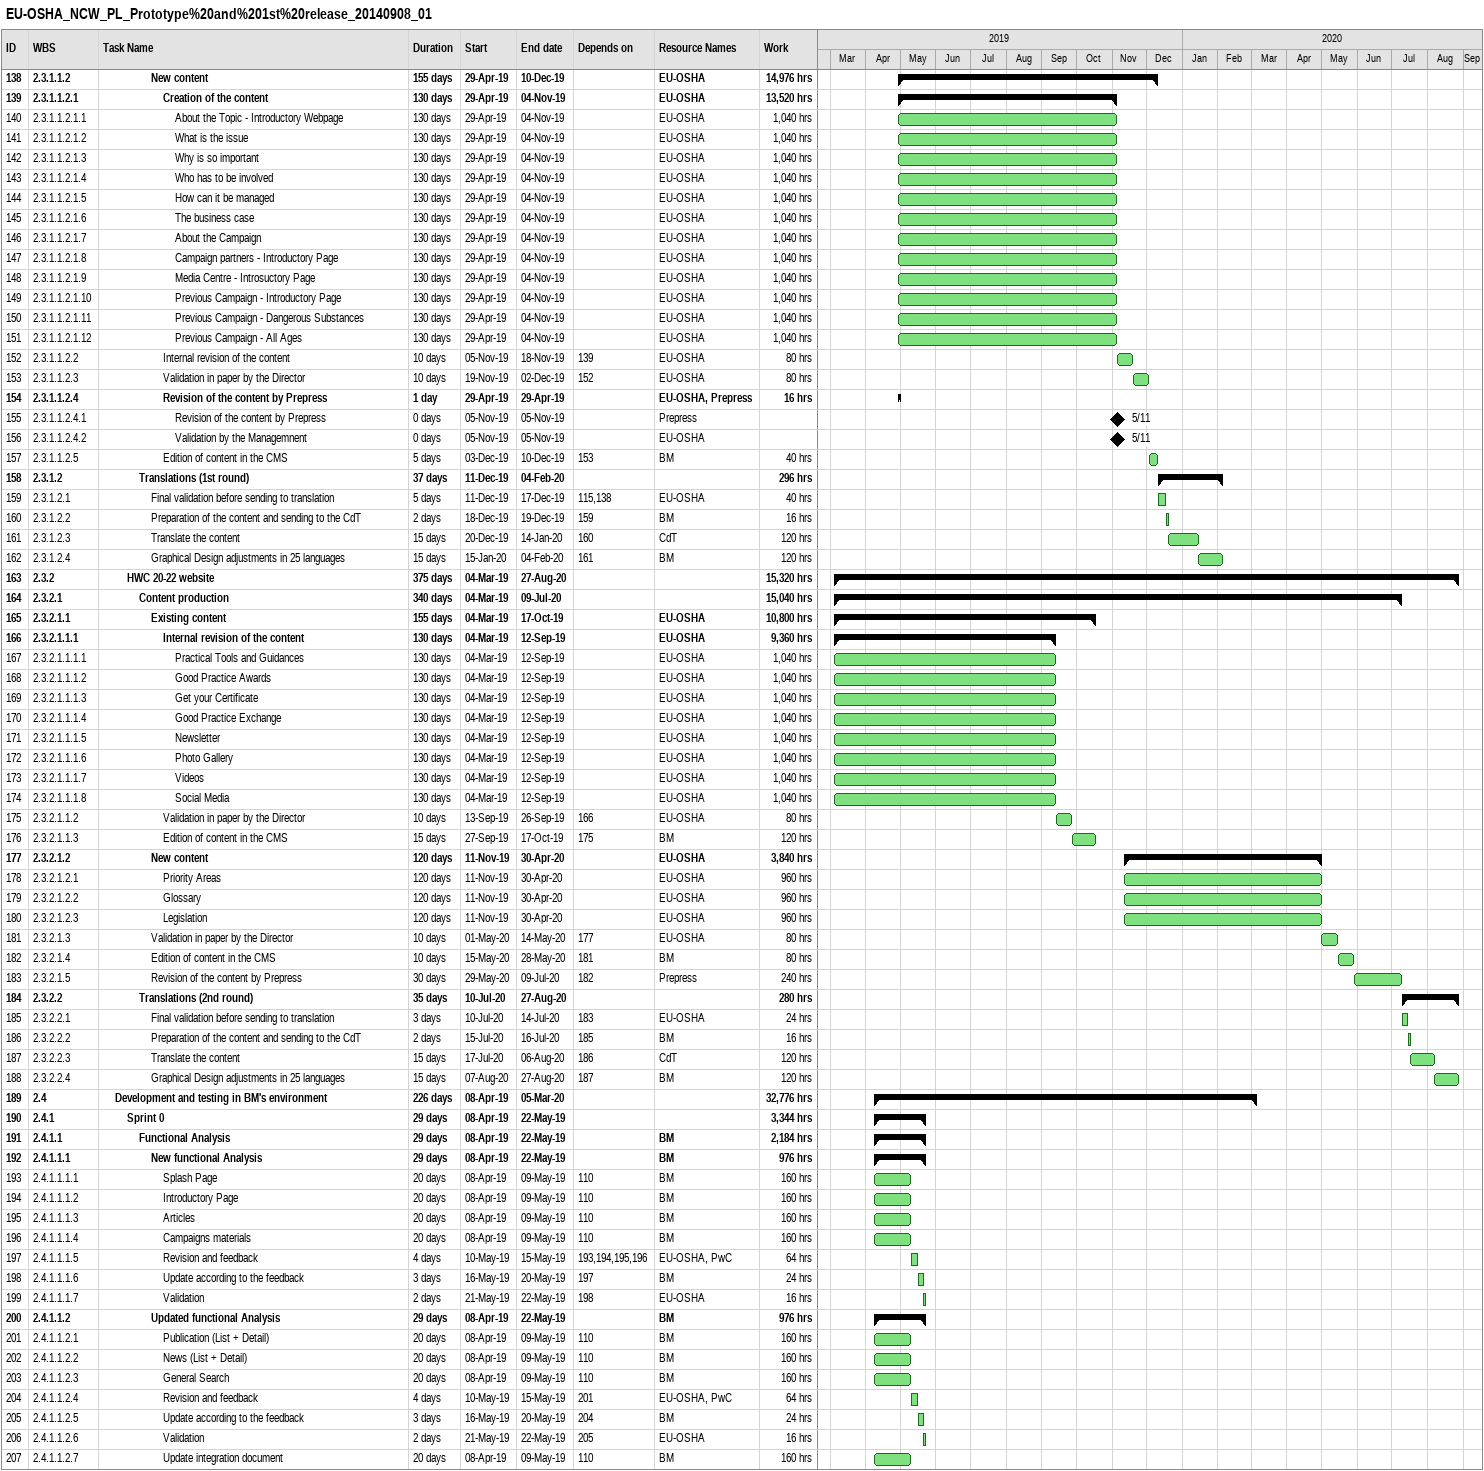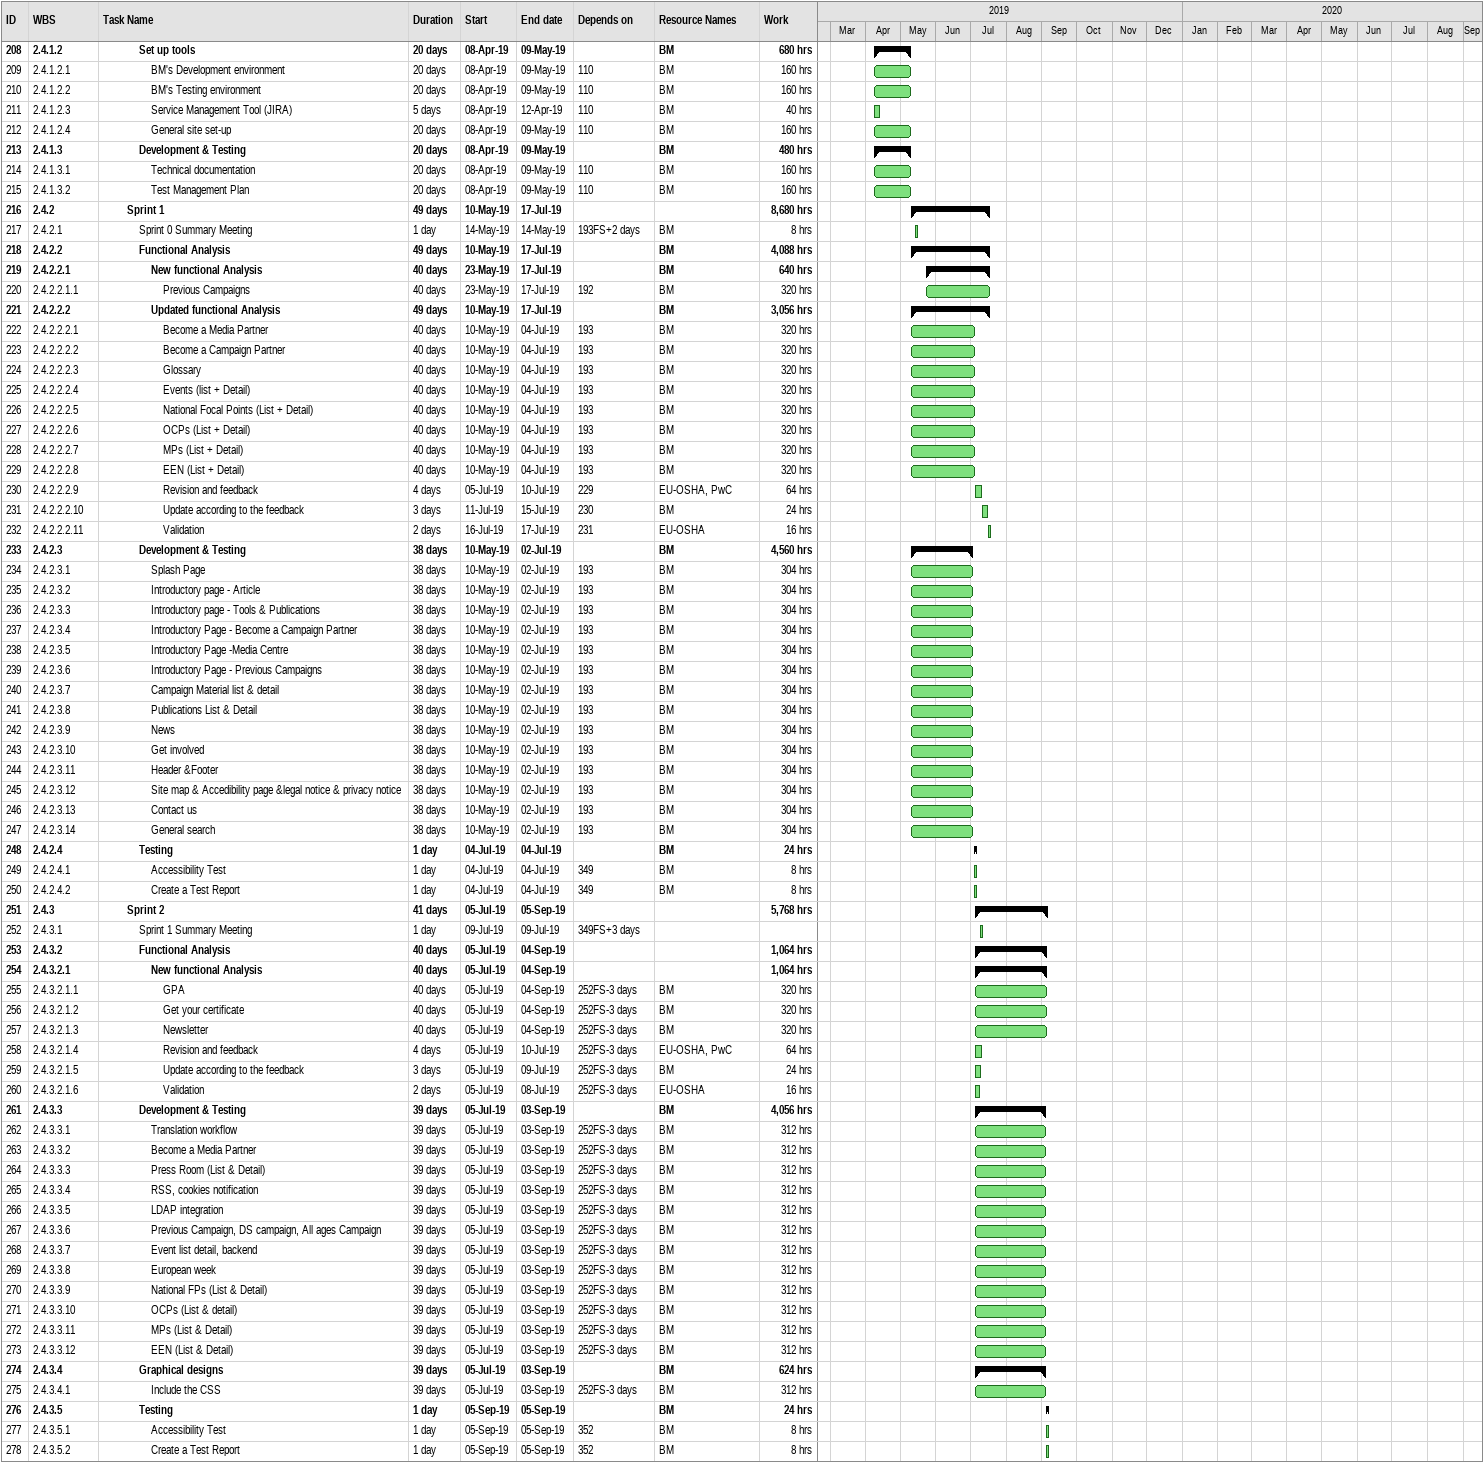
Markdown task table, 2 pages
EU-OSHA_NCW_PL_Prototype%20and%201st%20release_20140908_01

| ID | WBS | Task | Duration | Start | Finish | Predecessors | Resources | Work (h) |
|---|---|---|---|---|---|---|---|---|
| 138 | 2.3.1.1.2 | **New content** | 155d | 2019-04-29 | 2019-12-10 |  | EU-OSHA | 14976 |
| 139 | 2.3.1.1.2.1 | **Creation of the content** | 130d | 2019-04-29 | 2019-11-04 |  | EU-OSHA | 13520 |
| 140 | 2.3.1.1.2.1.1 | About the Topic - Introductory Webpage | 130d | 2019-04-29 | 2019-11-04 |  | EU-OSHA | 1040 |
| 141 | 2.3.1.1.2.1.2 | What is the issue | 130d | 2019-04-29 | 2019-11-04 |  | EU-OSHA | 1040 |
| 142 | 2.3.1.1.2.1.3 | Why is so important | 130d | 2019-04-29 | 2019-11-04 |  | EU-OSHA | 1040 |
| 143 | 2.3.1.1.2.1.4 | Who has to be involved | 130d | 2019-04-29 | 2019-11-04 |  | EU-OSHA | 1040 |
| 144 | 2.3.1.1.2.1.5 | How can it be managed | 130d | 2019-04-29 | 2019-11-04 |  | EU-OSHA | 1040 |
| 145 | 2.3.1.1.2.1.6 | The business case | 130d | 2019-04-29 | 2019-11-04 |  | EU-OSHA | 1040 |
| 146 | 2.3.1.1.2.1.7 | About the Campaign | 130d | 2019-04-29 | 2019-11-04 |  | EU-OSHA | 1040 |
| 147 | 2.3.1.1.2.1.8 | Campaign partners - Introductory Page | 130d | 2019-04-29 | 2019-11-04 |  | EU-OSHA | 1040 |
| 148 | 2.3.1.1.2.1.9 | Media Centre - Introsuctory Page | 130d | 2019-04-29 | 2019-11-04 |  | EU-OSHA | 1040 |
| 149 | 2.3.1.1.2.1.10 | Previous Campaign - Introductory Page | 130d | 2019-04-29 | 2019-11-04 |  | EU-OSHA | 1040 |
| 150 | 2.3.1.1.2.1.11 | Previous Campaign - Dangerous Substances | 130d | 2019-04-29 | 2019-11-04 |  | EU-OSHA | 1040 |
| 151 | 2.3.1.1.2.1.12 | Previous Campaign - All Ages | 130d | 2019-04-29 | 2019-11-04 |  | EU-OSHA | 1040 |
| 152 | 2.3.1.1.2.2 | Internal revision of the content | 10d | 2019-11-05 | 2019-11-18 | 139 | EU-OSHA | 80 |
| 153 | 2.3.1.1.2.3 | Validation in paper by the Director | 10d | 2019-11-19 | 2019-12-02 | 152 | EU-OSHA | 80 |
| 154 | 2.3.1.1.2.4 | **Revision of the content by Prepress** | 1d | 2019-04-29 | 2019-04-29 |  | EU-OSHA, Prepress | 16 |
| 155 | 2.3.1.1.2.4.1 | Revision of the content by Prepress | 0d | 2019-11-05 | 2019-11-05 |  | Prepress |  |
| 156 | 2.3.1.1.2.4.2 | Validation by the Managemnent | 0d | 2019-11-05 | 2019-11-05 |  | EU-OSHA |  |
| 157 | 2.3.1.1.2.5 | Edition of content in the CMS | 5d | 2019-12-03 | 2019-12-10 | 153 | BM | 40 |
| 158 | 2.3.1.2 | **Translations (1st round)** | 37d | 2019-12-11 | 2020-02-04 |  |  | 296 |
| 159 | 2.3.1.2.1 | Final validation before sending to translation | 5d | 2019-12-11 | 2019-12-17 | 115, 138 | EU-OSHA | 40 |
| 160 | 2.3.1.2.2 | Preparation of the content and sending to the CdT | 2d | 2019-12-18 | 2019-12-19 | 159 | BM | 16 |
| 161 | 2.3.1.2.3 | Translate the content | 15d | 2019-12-20 | 2020-01-14 | 160 | CdT | 120 |
| 162 | 2.3.1.2.4 | Graphical Design adjustments in 25 languages | 15d | 2020-01-15 | 2020-02-04 | 161 | BM | 120 |
| 163 | 2.3.2 | **HWC 20-22 website** | 375d | 2019-03-04 | 2020-08-27 |  |  | 15320 |
| 164 | 2.3.2.1 | **Content production** | 340d | 2019-03-04 | 2020-07-09 |  |  | 15040 |
| 165 | 2.3.2.1.1 | **Existing content** | 155d | 2019-03-04 | 2019-10-17 |  | EU-OSHA | 10800 |
| 166 | 2.3.2.1.1.1 | **Internal revision of the content** | 130d | 2019-03-04 | 2019-09-12 |  | EU-OSHA | 9360 |
| 167 | 2.3.2.1.1.1.1 | Practical Tools and Guidances | 130d | 2019-03-04 | 2019-09-12 |  | EU-OSHA | 1040 |
| 168 | 2.3.2.1.1.1.2 | Good Practice Awards | 130d | 2019-03-04 | 2019-09-12 |  | EU-OSHA | 1040 |
| 169 | 2.3.2.1.1.1.3 | Get your Certificate | 130d | 2019-03-04 | 2019-09-12 |  | EU-OSHA | 1040 |
| 170 | 2.3.2.1.1.1.4 | Good Practice Exchange | 130d | 2019-03-04 | 2019-09-12 |  | EU-OSHA | 1040 |
| 171 | 2.3.2.1.1.1.5 | Newsletter | 130d | 2019-03-04 | 2019-09-12 |  | EU-OSHA | 1040 |
| 172 | 2.3.2.1.1.1.6 | Photo Gallery | 130d | 2019-03-04 | 2019-09-12 |  | EU-OSHA | 1040 |
| 173 | 2.3.2.1.1.1.7 | Videos | 130d | 2019-03-04 | 2019-09-12 |  | EU-OSHA | 1040 |
| 174 | 2.3.2.1.1.1.8 | Social Media | 130d | 2019-03-04 | 2019-09-12 |  | EU-OSHA | 1040 |
| 175 | 2.3.2.1.1.2 | Validation in paper by the Director | 10d | 2019-09-13 | 2019-09-26 | 166 | EU-OSHA | 80 |
| 176 | 2.3.2.1.1.3 | Edition of content in the CMS | 15d | 2019-09-27 | 2019-10-17 | 175 | BM | 120 |
| 177 | 2.3.2.1.2 | **New content** | 120d | 2019-11-11 | 2020-04-30 |  | EU-OSHA | 3840 |
| 178 | 2.3.2.1.2.1 | Priority Areas | 120d | 2019-11-11 | 2020-04-30 |  | EU-OSHA | 960 |
| 179 | 2.3.2.1.2.2 | Glossary | 120d | 2019-11-11 | 2020-04-30 |  | EU-OSHA | 960 |
| 180 | 2.3.2.1.2.3 | Legislation | 120d | 2019-11-11 | 2020-04-30 |  | EU-OSHA | 960 |
| 181 | 2.3.2.1.3 | Validation in paper by the Director | 10d | 2020-05-01 | 2020-05-14 | 177 | EU-OSHA | 80 |
| 182 | 2.3.2.1.4 | Edition of content in the CMS | 10d | 2020-05-15 | 2020-05-28 | 181 | BM | 80 |
| 183 | 2.3.2.1.5 | Revision of the content by Prepress | 30d | 2020-05-29 | 2020-07-09 | 182 | Prepress | 240 |
| 184 | 2.3.2.2 | **Translations (2nd round)** | 35d | 2020-07-10 | 2020-08-27 |  |  | 280 |
| 185 | 2.3.2.2.1 | Final validation before sending to translation | 3d | 2020-07-10 | 2020-07-14 | 183 | EU-OSHA | 24 |
| 186 | 2.3.2.2.2 | Preparation of the content and sending to the CdT | 2d | 2020-07-15 | 2020-07-16 | 185 | BM | 16 |
| 187 | 2.3.2.2.3 | Translate the content | 15d | 2020-07-17 | 2020-08-06 | 186 | CdT | 120 |
| 188 | 2.3.2.2.4 | Graphical Design adjustments in 25 languages | 15d | 2020-08-07 | 2020-08-27 | 187 | BM | 120 |
| 189 | 2.4 | **Development and testing in BM's environment** | 226d | 2019-04-08 | 2020-03-05 |  |  | 32776 |
| 190 | 2.4.1 | **Sprint 0** | 29d | 2019-04-08 | 2019-05-22 |  |  | 3344 |
| 191 | 2.4.1.1 | **Functional Analysis** | 29d | 2019-04-08 | 2019-05-22 |  | BM | 2184 |
| 192 | 2.4.1.1.1 | **New functional Analysis** | 29d | 2019-04-08 | 2019-05-22 |  | BM | 976 |
| 193 | 2.4.1.1.1.1 | Splash Page | 20d | 2019-04-08 | 2019-05-09 | 110 | BM | 160 |
| 194 | 2.4.1.1.1.2 | Introductory Page | 20d | 2019-04-08 | 2019-05-09 | 110 | BM | 160 |
| 195 | 2.4.1.1.1.3 | Articles | 20d | 2019-04-08 | 2019-05-09 | 110 | BM | 160 |
| 196 | 2.4.1.1.1.4 | Campaigns materials | 20d | 2019-04-08 | 2019-05-09 | 110 | BM | 160 |
| 197 | 2.4.1.1.1.5 | Revision and feedback | 4d | 2019-05-10 | 2019-05-15 | 193, 194, 195, 196 | EU-OSHA, PwC | 64 |
| 198 | 2.4.1.1.1.6 | Update according to the feedback | 3d | 2019-05-16 | 2019-05-20 | 197 | BM | 24 |
| 199 | 2.4.1.1.1.7 | Validation | 2d | 2019-05-21 | 2019-05-22 | 198 | EU-OSHA | 16 |
| 200 | 2.4.1.1.2 | **Updated functional Analysis** | 29d | 2019-04-08 | 2019-05-22 |  | BM | 976 |
| 201 | 2.4.1.1.2.1 | Publication (List + Detail) | 20d | 2019-04-08 | 2019-05-09 | 110 | BM | 160 |
| 202 | 2.4.1.1.2.2 | News (List + Detail) | 20d | 2019-04-08 | 2019-05-09 | 110 | BM | 160 |
| 203 | 2.4.1.1.2.3 | General Search | 20d | 2019-04-08 | 2019-05-09 | 110 | BM | 160 |
| 204 | 2.4.1.1.2.4 | Revision and feedback | 4d | 2019-05-10 | 2019-05-15 | 201 | EU-OSHA, PwC | 64 |
| 205 | 2.4.1.1.2.5 | Update according to the feedback | 3d | 2019-05-16 | 2019-05-20 | 204 | BM | 24 |
| 206 | 2.4.1.1.2.6 | Validation | 2d | 2019-05-21 | 2019-05-22 | 205 | EU-OSHA | 16 |
| 207 | 2.4.1.1.2.7 | Update integration document | 20d | 2019-04-08 | 2019-05-09 | 110 | BM | 160 |
| 208 | 2.4.1.2 | **Set up tools** | 20d | 2019-04-08 | 2019-05-09 |  | BM | 680 |
| 209 | 2.4.1.2.1 | BM's Development environment | 20d | 2019-04-08 | 2019-05-09 | 110 | BM | 160 |
| 210 | 2.4.1.2.2 | BM's Testing environment | 20d | 2019-04-08 | 2019-05-09 | 110 | BM | 160 |
| 211 | 2.4.1.2.3 | Service Management Tool (JIRA) | 5d | 2019-04-08 | 2019-04-12 | 110 | BM | 40 |
| 212 | 2.4.1.2.4 | General site set-up | 20d | 2019-04-08 | 2019-05-09 | 110 | BM | 160 |
| 213 | 2.4.1.3 | **Development & Testing** | 20d | 2019-04-08 | 2019-05-09 |  | BM | 480 |
| 214 | 2.4.1.3.1 | Technical documentation | 20d | 2019-04-08 | 2019-05-09 | 110 | BM | 160 |
| 215 | 2.4.1.3.2 | Test Management Plan | 20d | 2019-04-08 | 2019-05-09 | 110 | BM | 160 |
| 216 | 2.4.2 | **Sprint 1** | 49d | 2019-05-10 | 2019-07-17 |  |  | 8680 |
| 217 | 2.4.2.1 | Sprint 0 Summary Meeting | 1d | 2019-05-14 | 2019-05-14 | 193FS+2d | BM | 8 |
| 218 | 2.4.2.2 | **Functional Analysis** | 49d | 2019-05-10 | 2019-07-17 |  | BM | 4088 |
| 219 | 2.4.2.2.1 | **New functional Analysis** | 40d | 2019-05-23 | 2019-07-17 |  | BM | 640 |
| 220 | 2.4.2.2.1.1 | Previous Campaigns | 40d | 2019-05-23 | 2019-07-17 | 192 | BM | 320 |
| 221 | 2.4.2.2.2 | **Updated functional Analysis** | 49d | 2019-05-10 | 2019-07-17 |  | BM | 3056 |
| 222 | 2.4.2.2.2.1 | Become a Media Partner | 40d | 2019-05-10 | 2019-07-04 | 193 | BM | 320 |
| 223 | 2.4.2.2.2.2 | Become a Campaign Partner | 40d | 2019-05-10 | 2019-07-04 | 193 | BM | 320 |
| 224 | 2.4.2.2.2.3 | Glossary | 40d | 2019-05-10 | 2019-07-04 | 193 | BM | 320 |
| 225 | 2.4.2.2.2.4 | Events (list + Detail) | 40d | 2019-05-10 | 2019-07-04 | 193 | BM | 320 |
| 226 | 2.4.2.2.2.5 | National Focal Points (List + Detail) | 40d | 2019-05-10 | 2019-07-04 | 193 | BM | 320 |
| 227 | 2.4.2.2.2.6 | OCPs (List + Detail) | 40d | 2019-05-10 | 2019-07-04 | 193 | BM | 320 |
| 228 | 2.4.2.2.2.7 | MPs (List + Detail) | 40d | 2019-05-10 | 2019-07-04 | 193 | BM | 320 |
| 229 | 2.4.2.2.2.8 | EEN (List + Detail) | 40d | 2019-05-10 | 2019-07-04 | 193 | BM | 320 |
| 230 | 2.4.2.2.2.9 | Revision and feedback | 4d | 2019-07-05 | 2019-07-10 | 229 | EU-OSHA, PwC | 64 |
| 231 | 2.4.2.2.2.10 | Update according to the feedback | 3d | 2019-07-11 | 2019-07-15 | 230 | BM | 24 |
| 232 | 2.4.2.2.2.11 | Validation | 2d | 2019-07-16 | 2019-07-17 | 231 | EU-OSHA | 16 |
| 233 | 2.4.2.3 | **Development & Testing** | 38d | 2019-05-10 | 2019-07-02 |  | BM | 4560 |
| 234 | 2.4.2.3.1 | Splash Page | 38d | 2019-05-10 | 2019-07-02 | 193 | BM | 304 |
| 235 | 2.4.2.3.2 | Introductory page - Article | 38d | 2019-05-10 | 2019-07-02 | 193 | BM | 304 |
| 236 | 2.4.2.3.3 | Introductory page - Tools & Publications | 38d | 2019-05-10 | 2019-07-02 | 193 | BM | 304 |
| 237 | 2.4.2.3.4 | Introductory Page - Become a Campaign Partner | 38d | 2019-05-10 | 2019-07-02 | 193 | BM | 304 |
| 238 | 2.4.2.3.5 | Introductory Page -Media Centre | 38d | 2019-05-10 | 2019-07-02 | 193 | BM | 304 |
| 239 | 2.4.2.3.6 | Introductory Page - Previous Campaigns | 38d | 2019-05-10 | 2019-07-02 | 193 | BM | 304 |
| 240 | 2.4.2.3.7 | Campaign Material list & detail | 38d | 2019-05-10 | 2019-07-02 | 193 | BM | 304 |
| 241 | 2.4.2.3.8 | Publications List & Detail | 38d | 2019-05-10 | 2019-07-02 | 193 | BM | 304 |
| 242 | 2.4.2.3.9 | News | 38d | 2019-05-10 | 2019-07-02 | 193 | BM | 304 |
| 243 | 2.4.2.3.10 | Get involved | 38d | 2019-05-10 | 2019-07-02 | 193 | BM | 304 |
| 244 | 2.4.2.3.11 | Header &Footer | 38d | 2019-05-10 | 2019-07-02 | 193 | BM | 304 |
| 245 | 2.4.2.3.12 | Site map & Accedibility page &legal notice & privacy notice | 38d | 2019-05-10 | 2019-07-02 | 193 | BM | 304 |
| 246 | 2.4.2.3.13 | Contact us | 38d | 2019-05-10 | 2019-07-02 | 193 | BM | 304 |
| 247 | 2.4.2.3.14 | General search | 38d | 2019-05-10 | 2019-07-02 | 193 | BM | 304 |
| 248 | 2.4.2.4 | **Testing** | 1d | 2019-07-04 | 2019-07-04 |  | BM | 24 |
| 249 | 2.4.2.4.1 | Accessibility Test | 1d | 2019-07-04 | 2019-07-04 | 349 | BM | 8 |
| 250 | 2.4.2.4.2 | Create a Test Report | 1d | 2019-07-04 | 2019-07-04 | 349 | BM | 8 |
| 251 | 2.4.3 | **Sprint 2** | 41d | 2019-07-05 | 2019-09-05 |  |  | 5768 |
| 252 | 2.4.3.1 | Sprint 1 Summary Meeting | 1d | 2019-07-09 | 2019-07-09 | 349FS+3d |  |  |
| 253 | 2.4.3.2 | **Functional Analysis** | 40d | 2019-07-05 | 2019-09-04 |  |  | 1064 |
| 254 | 2.4.3.2.1 | **New functional Analysis** | 40d | 2019-07-05 | 2019-09-04 |  |  | 1064 |
| 255 | 2.4.3.2.1.1 | GPA | 40d | 2019-07-05 | 2019-09-04 | 252FS-3d | BM | 320 |
| 256 | 2.4.3.2.1.2 | Get your certificate | 40d | 2019-07-05 | 2019-09-04 | 252FS-3d | BM | 320 |
| 257 | 2.4.3.2.1.3 | Newsletter | 40d | 2019-07-05 | 2019-09-04 | 252FS-3d | BM | 320 |
| 258 | 2.4.3.2.1.4 | Revision and feedback | 4d | 2019-07-05 | 2019-07-10 | 252FS-3d | EU-OSHA, PwC | 64 |
| 259 | 2.4.3.2.1.5 | Update according to the feedback | 3d | 2019-07-05 | 2019-07-09 | 252FS-3d | BM | 24 |
| 260 | 2.4.3.2.1.6 | Validation | 2d | 2019-07-05 | 2019-07-08 | 252FS-3d | EU-OSHA | 16 |
| 261 | 2.4.3.3 | **Development & Testing** | 39d | 2019-07-05 | 2019-09-03 |  | BM | 4056 |
| 262 | 2.4.3.3.1 | Translation workflow | 39d | 2019-07-05 | 2019-09-03 | 252FS-3d | BM | 312 |
| 263 | 2.4.3.3.2 | Become a Media Partner | 39d | 2019-07-05 | 2019-09-03 | 252FS-3d | BM | 312 |
| 264 | 2.4.3.3.3 | Press Room (List & Detail) | 39d | 2019-07-05 | 2019-09-03 | 252FS-3d | BM | 312 |
| 265 | 2.4.3.3.4 | RSS, cookies notification | 39d | 2019-07-05 | 2019-09-03 | 252FS-3d | BM | 312 |
| 266 | 2.4.3.3.5 | LDAP integration | 39d | 2019-07-05 | 2019-09-03 | 252FS-3d | BM | 312 |
| 267 | 2.4.3.3.6 | Previous Campaign, DS campaign, All ages Campaign | 39d | 2019-07-05 | 2019-09-03 | 252FS-3d | BM | 312 |
| 268 | 2.4.3.3.7 | Event list detail, backend | 39d | 2019-07-05 | 2019-09-03 | 252FS-3d | BM | 312 |
| 269 | 2.4.3.3.8 | European week | 39d | 2019-07-05 | 2019-09-03 | 252FS-3d | BM | 312 |
| 270 | 2.4.3.3.9 | National FPs (List & Detail) | 39d | 2019-07-05 | 2019-09-03 | 252FS-3d | BM | 312 |
| 271 | 2.4.3.3.10 | OCPs (List & detail) | 39d | 2019-07-05 | 2019-09-03 | 252FS-3d | BM | 312 |
| 272 | 2.4.3.3.11 | MPs (List & Detail) | 39d | 2019-07-05 | 2019-09-03 | 252FS-3d | BM | 312 |
| 273 | 2.4.3.3.12 | EEN (List & Detail) | 39d | 2019-07-05 | 2019-09-03 | 252FS-3d | BM | 312 |
| 274 | 2.4.3.4 | **Graphical designs** | 39d | 2019-07-05 | 2019-09-03 |  | BM | 624 |
| 275 | 2.4.3.4.1 | Include the CSS | 39d | 2019-07-05 | 2019-09-03 | 252FS-3d | BM | 312 |
| 276 | 2.4.3.5 | **Testing** | 1d | 2019-09-05 | 2019-09-05 |  | BM | 24 |
| 277 | 2.4.3.5.1 | Accessibility Test | 1d | 2019-09-05 | 2019-09-05 | 352 | BM | 8 |
| 278 | 2.4.3.5.2 | Create a Test Report | 1d | 2019-09-05 | 2019-09-05 | 352 | BM | 8 |
